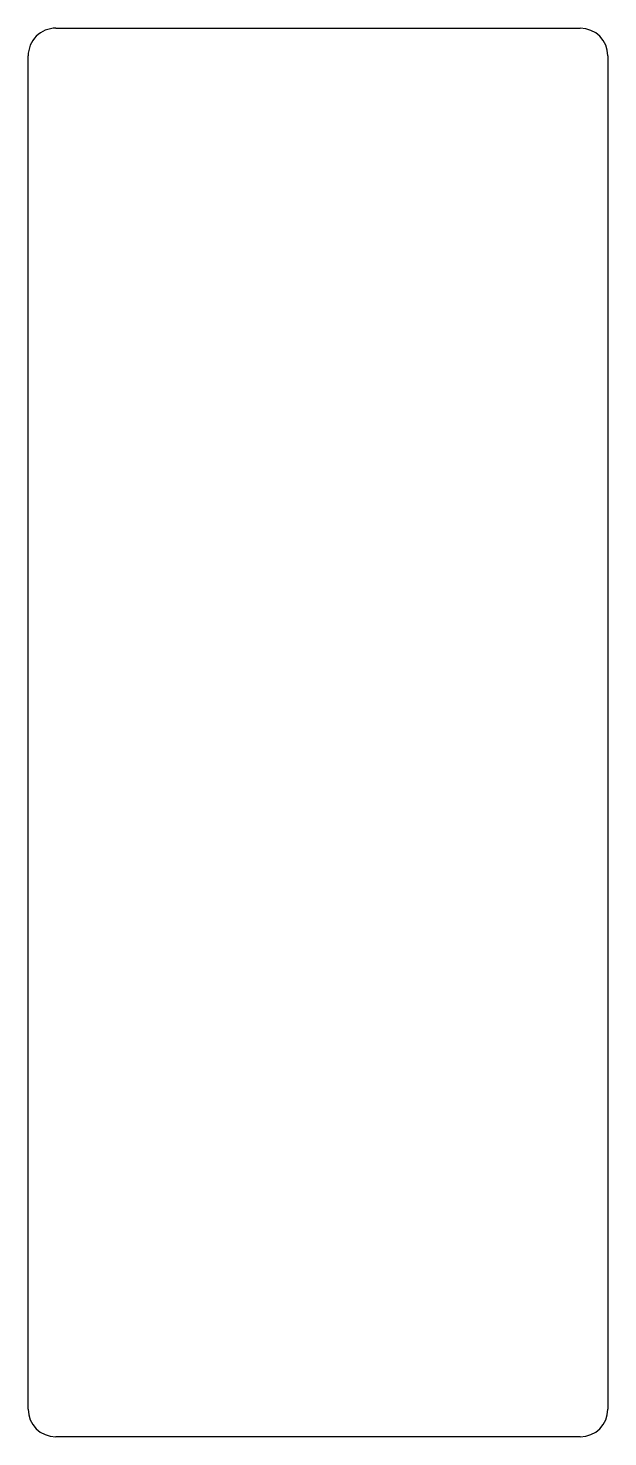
# Model space of a CAD drawing. Extents: x 100 to 121, y -151 to -100.
import ezdxf

# ---------------------------------------------------------------- set-up
doc = ezdxf.new("R2010")
doc.units = 0
doc.layers.add('BOARD_OUTLINE', color=7, linetype='CONTINUOUS')

msp = doc.modelspace()

# ---------------------------------------------------------------- linework, layer by layer
at = {"layer": 'BOARD_OUTLINE'}
for p, q in [((101, -100), (120, -100)), ((100, -150), (100, -101)), ((121, -101), (121, -150)), ((120, -151), (101, -151))]:
    msp.add_line(p, q, dxfattribs=at)
for centre, radius, start, end in [((100.999999, -100.999999), 0.999999, 89.9999427, 180.0000573), ((119.999999, -101.000001), 1.000001, 0.0000573, 89.9999427), ((101.000001, -149.999999), 1.000001, 180.0000573, 269.9999427), ((119.999997, -149.999997), 1.000003, 270.0001719, 359.9998281)]:
    msp.add_arc(centre, radius, start, end, dxfattribs=at)

doc.saveas('drawing.dxf')
